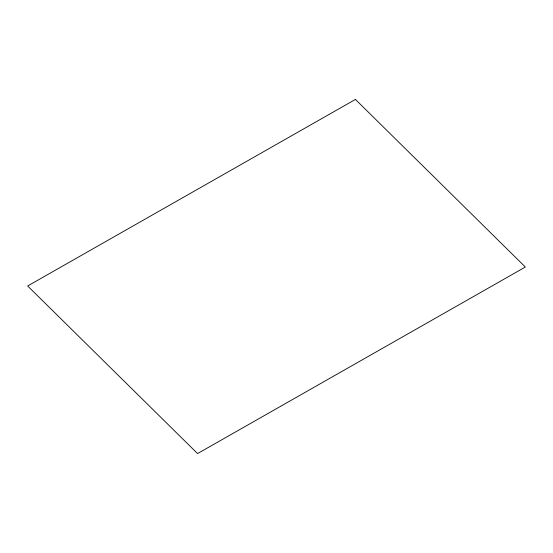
<?xml version="1.0" encoding="UTF-8"?>
<svg xmlns="http://www.w3.org/2000/svg" width="553" height="553" viewBox="0 0 553 553"><rect width="100%" height="100%" fill="white"/><g stroke="black" fill="none" stroke-linecap="round" stroke-linejoin="round"><path stroke-width="0.83" d="M355.427 99.429L27.65 285.977L197.573 453.571L525.35 267.023L355.427 99.429"/></g></svg>
